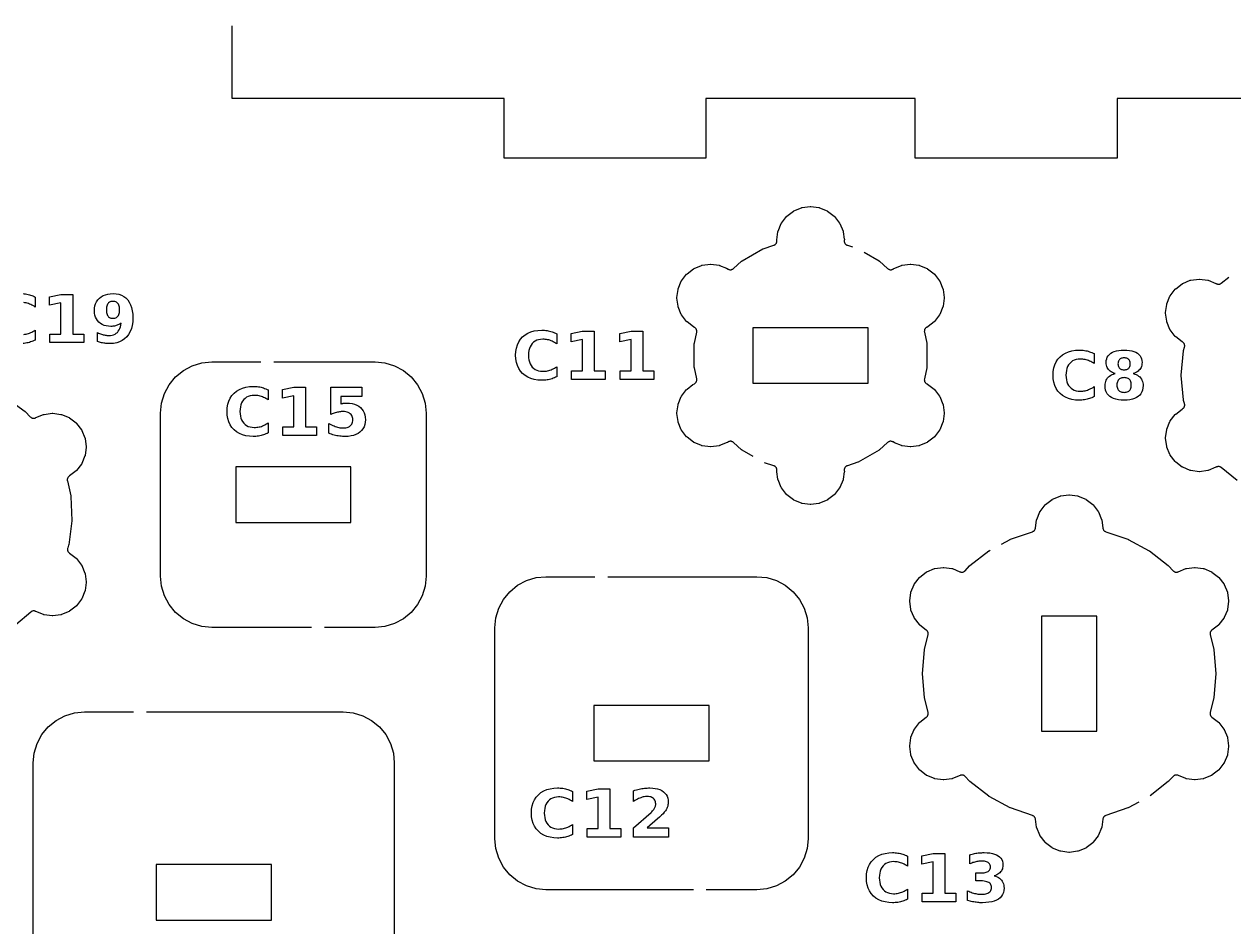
# Model space of a CAD drawing. Header units: millimetres. Extents: x 3 to 297, y 8 to 291.
# Drawn here: x 171.5 to 232.3, y 206.3 to 251.7 of the extents above; entities that cross this region are included whole.
import ezdxf

# ---------------------------------------------------------------- set-up
doc = ezdxf.new("R2010")
doc.units = ezdxf.units.MM
doc.layers.add('CUT', color=1, linetype='CONTINUOUS')
doc.layers.add('ENGRAVE', color=5, linetype='CONTINUOUS')

msp = doc.modelspace()

# ---------------------------------------------------------------- linework, layer by layer
at = {"layer": 'CUT', "color": 1}
for points in [[(240.075, 251.6667), (240.075, 247.925), (226.4083, 247.925), (226.4083, 244.925), (216.2583, 244.925), (216.2583, 247.925), (205.7417, 247.925), (205.7417, 244.925), (195.5917, 244.925), (195.5917, 247.925), (181.925, 247.925), (181.925, 251.5833)], [(208.1199, 229.9157), (207.5584, 230.2398), (207.5469, 230.2473), (207.5363, 230.2559), (207.1242, 230.627), (207.1055, 230.6422), (207.0869, 230.6545), (207.0672, 230.6649), (207.0465, 230.6733), (207.0252, 230.6796), (207.0033, 230.6838), (206.9811, 230.6857), (206.9588, 230.6855), (206.9366, 230.6831), (206.9148, 230.6785), (206.8936, 230.6717), (206.8731, 230.6629), (206.8537, 230.6521), (206.8401, 230.6427), (206.824, 230.6318), (206.8112, 230.6259), (206.4296, 230.4678), (206.4157, 230.4627), (206.4012, 230.4602), (205.9917, 230.4063), (205.977, 230.405), (205.9624, 230.4063), (205.5528, 230.4602), (205.5383, 230.4628), (205.5245, 230.4678), (205.1429, 230.6259), (205.1295, 230.6321), (205.1175, 230.6405), (204.7898, 230.892), (204.7785, 230.9015), (204.769, 230.9127), (204.5176, 231.2404), (204.5091, 231.2525), (204.5029, 231.2658), (204.3448, 231.6475), (204.3398, 231.6613), (204.3373, 231.6758), (204.2833, 232.0853), (204.2821, 232.1), (204.2833, 232.1147), (204.3373, 232.5242), (204.3398, 232.5387), (204.3448, 232.5525), (204.5029, 232.9342), (204.5092, 232.9475), (204.5176, 232.9596), (204.769, 233.2873), (204.7785, 233.2986), (204.7898, 233.308), (205.0843, 233.534), (205.0795, 233.5443), (205.1614, 233.5831), (205.1805, 233.5946), (205.1984, 233.6079), (205.2149, 233.6229), (205.2298, 233.6395), (205.2429, 233.6575), (205.2543, 233.6766), (205.2637, 233.6969), (205.271, 233.7179), (205.2762, 233.7395), (205.2793, 233.7616), (205.2801, 233.7839), (205.2788, 233.8061), (205.2749, 233.83), (205.1596, 234.3724), (205.1575, 234.3859), (205.1568, 234.3996), (205.1568, 235.6004), (205.1575, 235.6141), (205.1596, 235.6276), (205.2749, 236.17), (205.2788, 236.1939), (205.2801, 236.2161), (205.2793, 236.2384), (205.2762, 236.2605), (205.271, 236.2821), (205.2637, 236.3031), (205.2543, 236.3234), (205.2429, 236.3425), (205.2298, 236.3605), (205.2149, 236.3771), (205.1984, 236.3921), (205.1805, 236.4054), (205.1614, 236.4169), (205.1465, 236.424), (205.1291, 236.4324), (205.1175, 236.4405), (204.7898, 236.692), (204.7785, 236.7015), (204.769, 236.7127), (204.5176, 237.0404), (204.5091, 237.0525), (204.5029, 237.0658), (204.3448, 237.4475), (204.3398, 237.4613), (204.3373, 237.4758), (204.2833, 237.8853), (204.2821, 237.9), (204.2833, 237.9147), (204.3373, 238.3242), (204.3398, 238.3387), (204.3448, 238.3525), (204.5029, 238.7342), (204.5092, 238.7475), (204.5176, 238.7596), (204.769, 239.0873), (204.7785, 239.0986), (204.7898, 239.108), (205.1175, 239.3595), (205.1296, 239.3679), (205.1429, 239.3741), (205.5245, 239.5322), (205.5384, 239.5373), (205.5529, 239.5398), (205.9624, 239.5937), (205.9771, 239.595), (205.9917, 239.5937), (206.4013, 239.5398), (206.4158, 239.5372), (206.4296, 239.5322), (206.7725, 239.3902), (206.7791, 239.3995), (206.8537, 239.3479), (206.8731, 239.3371), (206.8936, 239.3283), (206.9148, 239.3215), (206.9366, 239.3169), (206.9588, 239.3145), (206.9811, 239.3143), (207.0033, 239.3162), (207.0252, 239.3204), (207.0465, 239.3267), (207.0672, 239.3351), (207.0869, 239.3455), (207.1055, 239.3578), (207.1242, 239.373), (207.5363, 239.7441), (207.5469, 239.7527), (207.5584, 239.7602), (208.5983, 240.3606), (208.6105, 240.3668), (208.6234, 240.3717), (209.1507, 240.5431), (209.1733, 240.5517), (209.1933, 240.5616), (209.2121, 240.5735), (209.2297, 240.5872), (209.2458, 240.6025), (209.2604, 240.6194), (209.2732, 240.6376), (209.2841, 240.657), (209.2931, 240.6774), (209.3, 240.6986), (209.3048, 240.7204), (209.3074, 240.7425), (209.3078, 240.7648), (209.3064, 240.7812), (209.305, 240.8006), (209.3063, 240.8147), (209.3602, 241.2242), (209.3628, 241.2387), (209.3678, 241.2525), (209.5259, 241.6342), (209.5321, 241.6475), (209.5405, 241.6596), (209.792, 241.9873), (209.8015, 241.9986), (209.8127, 242.008), (210.1404, 242.2595), (210.1525, 242.2679), (210.1658, 242.2741), (210.5475, 242.4322), (210.5613, 242.4373), (210.5758, 242.4398), (210.9853, 242.4937), (211, 242.495), (211.0147, 242.4937), (211.4242, 242.4398), (211.4387, 242.4372), (211.4525, 242.4322), (211.8342, 242.2741), (211.8475, 242.2679), (211.8596, 242.2595), (212.1873, 242.008), (212.1986, 241.9985), (212.208, 241.9873), (212.4595, 241.6596), (212.4679, 241.6475), (212.4741, 241.6342), (212.6322, 241.2525), (212.6373, 241.2387), (212.6398, 241.2242), (212.6883, 240.8562), (212.6996, 240.8552), (212.6922, 240.7648), (212.6926, 240.7425), (212.6952, 240.7204), (212.7, 240.6986), (212.7069, 240.6774), (212.7159, 240.657), (212.7268, 240.6376), (212.7396, 240.6194), (212.7542, 240.6025), (212.7703, 240.5872), (212.7879, 240.5735), (212.8067, 240.5616), (212.8267, 240.5517), (212.8493, 240.5431), (213.1045, 240.4601)], [(213.693, 240.1924), (214.4416, 239.7602), (214.4531, 239.7527), (214.4637, 239.7441), (214.8758, 239.373), (214.8945, 239.3578), (214.9131, 239.3455), (214.9328, 239.3351), (214.9535, 239.3267), (214.9748, 239.3204), (214.9967, 239.3162), (215.0189, 239.3143), (215.0412, 239.3145), (215.0634, 239.3169), (215.0852, 239.3215), (215.1064, 239.3283), (215.1269, 239.3371), (215.1463, 239.3479), (215.1599, 239.3573), (215.176, 239.3682), (215.1888, 239.3741), (215.5704, 239.5322), (215.5843, 239.5373), (215.5988, 239.5398), (216.0083, 239.5937), (216.023, 239.595), (216.0376, 239.5937), (216.4472, 239.5398), (216.4617, 239.5372), (216.4755, 239.5322), (216.8571, 239.3741), (216.8705, 239.3679), (216.8825, 239.3595), (217.2102, 239.108), (217.2215, 239.0985), (217.231, 239.0873), (217.4824, 238.7596), (217.4909, 238.7475), (217.4971, 238.7342), (217.6552, 238.3525), (217.6602, 238.3387), (217.6627, 238.3242), (217.7167, 237.9147), (217.7179, 237.9), (217.7167, 237.8853), (217.6627, 237.4758), (217.6602, 237.4613), (217.6552, 237.4475), (217.4971, 237.0658), (217.4908, 237.0525), (217.4824, 237.0404), (217.231, 236.7127), (217.2215, 236.7014), (217.2102, 236.692), (216.9157, 236.466), (216.9205, 236.4557), (216.8386, 236.4169), (216.8195, 236.4054), (216.8016, 236.3921), (216.7851, 236.3771), (216.7702, 236.3605), (216.7571, 236.3425), (216.7457, 236.3234), (216.7363, 236.3031), (216.729, 236.2821), (216.7238, 236.2605), (216.7207, 236.2384), (216.7199, 236.2161), (216.7212, 236.1939), (216.7251, 236.17), (216.8404, 235.6276), (216.8425, 235.6141), (216.8432, 235.6004), (216.8432, 234.3996), (216.8425, 234.3859), (216.8404, 234.3724), (216.7251, 233.83), (216.7212, 233.8061), (216.7199, 233.7839), (216.7207, 233.7616), (216.7238, 233.7395), (216.729, 233.7179), (216.7363, 233.6969), (216.7457, 233.6766), (216.7571, 233.6575), (216.7702, 233.6395), (216.7851, 233.6229), (216.8016, 233.6079), (216.8195, 233.5946), (216.8386, 233.5831), (216.8535, 233.576), (216.8709, 233.5676), (216.8825, 233.5595), (217.2102, 233.308), (217.2215, 233.2985), (217.231, 233.2873), (217.4824, 232.9596), (217.4909, 232.9475), (217.4971, 232.9342), (217.6552, 232.5525), (217.6602, 232.5387), (217.6627, 232.5242), (217.7167, 232.1147), (217.7179, 232.1), (217.7167, 232.0853), (217.6627, 231.6758), (217.6602, 231.6613), (217.6552, 231.6475), (217.4971, 231.2658), (217.4908, 231.2525), (217.4824, 231.2404), (217.231, 230.9127), (217.2215, 230.9014), (217.2102, 230.892), (216.8825, 230.6405), (216.8704, 230.6321), (216.8571, 230.6259), (216.4755, 230.4678), (216.4616, 230.4627), (216.4471, 230.4602), (216.0376, 230.4063), (216.0229, 230.405), (216.0083, 230.4063), (215.5987, 230.4602), (215.5842, 230.4628), (215.5704, 230.4678), (215.2275, 230.6098), (215.2209, 230.6005), (215.1463, 230.6521), (215.1269, 230.6629), (215.1064, 230.6717), (215.0852, 230.6785), (215.0634, 230.6831), (215.0412, 230.6855), (215.0189, 230.6857), (214.9967, 230.6838), (214.9748, 230.6796), (214.9535, 230.6733), (214.9328, 230.6649), (214.9131, 230.6545), (214.8945, 230.6422), (214.8758, 230.627), (214.4637, 230.2559), (214.4531, 230.2473), (214.4416, 230.2398), (213.4017, 229.6394), (213.3895, 229.6332), (213.3766, 229.6283), (212.8493, 229.4569), (212.8267, 229.4483), (212.8067, 229.4384), (212.7879, 229.4265), (212.7703, 229.4128), (212.7542, 229.3975), (212.7396, 229.3806), (212.7268, 229.3624), (212.7159, 229.343), (212.7069, 229.3226), (212.7, 229.3014), (212.6952, 229.2796), (212.6926, 229.2575), (212.6922, 229.2352), (212.6996, 229.1448), (212.6883, 229.1438), (212.6398, 228.7758), (212.6372, 228.7613), (212.6322, 228.7475), (212.4741, 228.3658), (212.4679, 228.3525), (212.4595, 228.3404), (212.208, 228.0127), (212.1985, 228.0014), (212.1873, 227.992), (211.8596, 227.7405), (211.8475, 227.7321), (211.8342, 227.7259), (211.4525, 227.5678), (211.4387, 227.5627), (211.4242, 227.5602), (211.0147, 227.5063), (211, 227.505), (210.9853, 227.5063), (210.5758, 227.5602), (210.5613, 227.5628), (210.5475, 227.5678), (210.1658, 227.7259), (210.1525, 227.7321), (210.1404, 227.7405), (209.8127, 227.992), (209.8014, 228.0015), (209.792, 228.0127), (209.5405, 228.3404), (209.5321, 228.3525), (209.5259, 228.3658), (209.3678, 228.7475), (209.3627, 228.7613), (209.3602, 228.7758), (209.3117, 229.1438), (209.3004, 229.1448), (209.3078, 229.2352), (209.3074, 229.2575), (209.3048, 229.2796), (209.3, 229.3014), (209.2931, 229.3226), (209.2841, 229.343), (209.2732, 229.3624), (209.2604, 229.3806), (209.2458, 229.3975), (209.2297, 229.4128), (209.2121, 229.4265), (209.1933, 229.4384), (209.1733, 229.4483), (209.1507, 229.4569), (208.69, 229.6066)], [(232.4481, 228.7073), (231.6507, 229.3617), (231.6309, 229.3763), (231.6114, 229.3879), (231.5908, 229.3974), (231.5694, 229.4049), (231.5473, 229.4101), (231.5248, 229.4131), (231.5022, 229.4138), (231.4795, 229.4122), (231.4572, 229.4084), (231.4353, 229.4023), (231.4142, 229.3941), (231.3923, 229.3829), (231.3886, 229.3807), (231.3782, 229.3759), (230.9966, 229.2178), (230.9827, 229.2127), (230.9682, 229.2102), (230.5587, 229.1563), (230.544, 229.155), (230.5294, 229.1563), (230.1198, 229.2102), (230.1053, 229.2128), (230.0915, 229.2178), (229.7099, 229.3759), (229.6965, 229.3821), (229.6845, 229.3905), (229.3568, 229.642), (229.3455, 229.6515), (229.336, 229.6627), (229.0846, 229.9904), (229.0761, 230.0025), (229.0699, 230.0158), (228.9118, 230.3975), (228.9068, 230.4113), (228.9042, 230.4258), (228.8503, 230.8353), (228.849, 230.85), (228.8503, 230.8647), (228.9042, 231.2742), (228.9068, 231.2887), (228.9118, 231.3025), (229.0699, 231.6842), (229.0761, 231.6975), (229.0846, 231.7096), (229.336, 232.0373), (229.3455, 232.0486), (229.3568, 232.058), (229.6845, 232.3095), (229.6939, 232.316), (229.6966, 232.3176), (229.7163, 232.3303), (229.7332, 232.3436), (229.7488, 232.3585), (229.7628, 232.3748), (229.7753, 232.3924), (229.786, 232.4111), (229.7949, 232.4307), (229.8018, 232.4511), (229.8068, 232.4721), (229.8097, 232.4934), (229.8106, 232.515), (229.8094, 232.5365), (229.8062, 232.5578), (229.8005, 232.5804), (229.7509, 232.7439), (229.7478, 232.7564), (229.7459, 232.7691), (229.6259, 233.9872), (229.6253, 234), (229.6259, 234.0128), (229.7459, 235.2309), (229.7478, 235.2436), (229.7509, 235.2561), (229.8005, 235.4196), (229.8062, 235.4422), (229.8094, 235.4635), (229.8106, 235.485), (229.8097, 235.5066), (229.8068, 235.5279), (229.8018, 235.5489), (229.7949, 235.5693), (229.786, 235.5889), (229.7753, 235.6076), (229.7628, 235.6252), (229.7488, 235.6415), (229.7332, 235.6564), (229.7163, 235.6697), (229.6966, 235.6824), (229.6939, 235.684), (229.6845, 235.6905), (229.3568, 235.942), (229.3455, 235.9515), (229.336, 235.9627), (229.0846, 236.2904), (229.0761, 236.3025), (229.0699, 236.3158), (228.9118, 236.6975), (228.9068, 236.7113), (228.9042, 236.7258), (228.8503, 237.1353), (228.849, 237.15), (228.8503, 237.1647), (228.9042, 237.5742), (228.9068, 237.5887), (228.9118, 237.6025), (229.0699, 237.9842), (229.0761, 237.9975), (229.0846, 238.0096), (229.336, 238.3373), (229.3455, 238.3486), (229.3568, 238.358), (229.6845, 238.6095), (229.6966, 238.6179), (229.7099, 238.6241), (230.0915, 238.7822), (230.1054, 238.7873), (230.1198, 238.7898), (230.5294, 238.8437), (230.5441, 238.845), (230.5587, 238.8437), (230.9682, 238.7898), (230.9828, 238.7872), (230.9966, 238.7822), (231.3782, 238.6241), (231.3886, 238.6193), (231.3923, 238.6171), (231.4142, 238.6059), (231.4353, 238.5977), (231.4572, 238.5916), (231.4795, 238.5878), (231.5022, 238.5862), (231.5248, 238.5869), (231.5473, 238.5899), (231.5694, 238.5951), (231.5908, 238.6026), (231.6114, 238.6121), (231.6309, 238.6237), (231.6507, 238.6383), (232.0278, 238.9478)], [(185.909, 221.325), (180.8963, 221.325), (180.3976, 221.3741), (179.9145, 221.5207), (179.4692, 221.7587), (179.0789, 222.0789), (178.7587, 222.4692), (178.5207, 222.9145), (178.3741, 223.3976), (178.325, 223.8963), (178.325, 232.1037), (178.3741, 232.6024), (178.5207, 233.0855), (178.7587, 233.5308), (179.0789, 233.9211), (179.4692, 234.2413), (179.9145, 234.4793), (180.3976, 234.6259), (180.8963, 234.675), (183.3633, 234.675)], [(184.0133, 234.675), (189.1037, 234.675), (189.6024, 234.6259), (190.0855, 234.4793), (190.5308, 234.2413), (190.9211, 233.9211), (191.2413, 233.5308), (191.4793, 233.0855), (191.6259, 232.6024), (191.675, 232.1037), (191.675, 223.8963), (191.6259, 223.3976), (191.4793, 222.9145), (191.2413, 222.4692), (190.9211, 222.0789), (190.5308, 221.7587), (190.0855, 221.5207), (189.6024, 221.3741), (189.1037, 221.325), (186.559, 221.325)], [(170.5359, 232.8952), (171.514, 232.1845), (171.5232, 232.1772), (171.5317, 232.1691), (171.7754, 231.9142), (171.7923, 231.8981), (171.8093, 231.8848), (171.8275, 231.8732), (171.8468, 231.8633), (171.8669, 231.8554), (171.8876, 231.8495), (171.9089, 231.8455), (171.9304, 231.8436), (171.952, 231.8438), (171.9734, 231.8461), (171.9946, 231.8504), (172.0152, 231.8567), (172.0369, 231.8656), (172.0553, 231.8743), (172.4364, 232.0322), (172.4503, 232.0373), (172.4648, 232.0398), (172.8743, 232.0937), (172.889, 232.095), (172.9036, 232.0937), (173.3132, 232.0398), (173.3277, 232.0372), (173.3415, 232.0322), (173.7231, 231.8741), (173.7365, 231.8679), (173.7485, 231.8595), (174.0762, 231.608), (174.0875, 231.5985), (174.097, 231.5873), (174.3484, 231.2596), (174.3569, 231.2475), (174.3631, 231.2342), (174.5212, 230.8525), (174.5262, 230.8387), (174.5288, 230.8242), (174.5827, 230.4147), (174.584, 230.4), (174.5827, 230.3853), (174.5288, 229.9758), (174.5262, 229.9613), (174.5212, 229.9475), (174.3631, 229.5658), (174.3569, 229.5525), (174.3484, 229.5404), (174.097, 229.2127), (174.0875, 229.2014), (174.0762, 229.192), (173.7485, 228.9405), (173.7309, 228.9282), (173.7259, 228.925), (173.7087, 228.9113), (173.6929, 228.8961), (173.6786, 228.8793), (173.6661, 228.8612), (173.6554, 228.842), (173.6466, 228.8219), (173.6398, 228.801), (173.6351, 228.7795), (173.6325, 228.7576), (173.6321, 228.7357), (173.6338, 228.7137), (173.6379, 228.6903), (173.8105, 227.9344), (173.8126, 227.9228), (173.8136, 227.9111), (173.8679, 226.7033), (173.8679, 226.6916), (173.8668, 226.6798), (173.7045, 225.4818), (173.7024, 225.4702), (173.6993, 225.4589), (173.6547, 225.3217), (173.6484, 225.2986), (173.6448, 225.2769), (173.6433, 225.2549), (173.6439, 225.2329), (173.6467, 225.2111), (173.6516, 225.1896), (173.6586, 225.1687), (173.6676, 225.1486), (173.6785, 225.1294), (173.6913, 225.1115), (173.7057, 225.0948), (173.7217, 225.0797), (173.7406, 225.065), (173.7485, 225.0595), (174.0762, 224.808), (174.0875, 224.7985), (174.097, 224.7873), (174.3484, 224.4596), (174.3569, 224.4475), (174.3631, 224.4342), (174.5212, 224.0525), (174.5262, 224.0387), (174.5288, 224.0242), (174.5827, 223.6147), (174.584, 223.6), (174.5827, 223.5853), (174.5288, 223.1758), (174.5262, 223.1613), (174.5212, 223.1475), (174.3631, 222.7658), (174.3569, 222.7525), (174.3484, 222.7404), (174.097, 222.4127), (174.0875, 222.4014), (174.0762, 222.392), (173.7485, 222.1405), (173.7365, 222.1321), (173.7231, 222.1259), (173.3415, 221.9678), (173.3276, 221.9627), (173.3132, 221.9602), (172.9036, 221.9063), (172.8889, 221.905), (172.8743, 221.9063), (172.4648, 221.9602), (172.4502, 221.9628), (172.4364, 221.9678), (172.0548, 222.1259), (172.0419, 222.1319), (172.0202, 222.1408), (171.9995, 222.147), (171.9783, 222.1512), (171.9567, 222.1534), (171.9351, 222.1534), (171.9136, 222.1514), (171.8923, 222.1474), (171.8716, 222.1413), (171.8515, 222.1332), (171.8323, 222.1233), (171.8141, 222.1115), (171.7958, 222.097), (171.0501, 221.4455)], [(220.6027, 225.5188), (221.0278, 225.7489), (221.0376, 225.7537), (221.0477, 225.7576), (222.1554, 226.1379), (222.1782, 226.147), (222.1983, 226.1575), (222.2172, 226.17), (222.2348, 226.1843), (222.2509, 226.2003), (222.2652, 226.2179), (222.2777, 226.2368), (222.2883, 226.2569), (222.2967, 226.2779), (222.3031, 226.2997), (222.3075, 226.3238), (222.3602, 226.7242), (222.3628, 226.7387), (222.3678, 226.7525), (222.5259, 227.1342), (222.5321, 227.1475), (222.5405, 227.1596), (222.792, 227.4873), (222.8015, 227.4986), (222.8127, 227.508), (223.1404, 227.7595), (223.1525, 227.7679), (223.1658, 227.7741), (223.5475, 227.9322), (223.5613, 227.9373), (223.5758, 227.9398), (223.9853, 227.9937), (224, 227.995), (224.0147, 227.9937), (224.4242, 227.9398), (224.4387, 227.9372), (224.4525, 227.9322), (224.8342, 227.7741), (224.8475, 227.7679), (224.8596, 227.7595), (225.1873, 227.508), (225.1986, 227.4985), (225.208, 227.4873), (225.4595, 227.1596), (225.4679, 227.1475), (225.4741, 227.1342), (225.6322, 226.7525), (225.6373, 226.7387), (225.6398, 226.7242), (225.6925, 226.3238), (225.6969, 226.2997), (225.7033, 226.2779), (225.7117, 226.2569), (225.7223, 226.2368), (225.7348, 226.2179), (225.7491, 226.2003), (225.7652, 226.1843), (225.7828, 226.17), (225.8017, 226.1575), (225.8218, 226.147), (225.8446, 226.1379), (226.9523, 225.7576), (226.9624, 225.7537), (226.9722, 225.7489), (228.0243, 225.1795), (228.0336, 225.1739), (228.0425, 225.1676), (228.9866, 224.4328), (228.9948, 224.4258), (229.0025, 224.4182), (229.2249, 224.1765), (229.2418, 224.1599), (229.2588, 224.1462), (229.277, 224.1341), (229.2963, 224.1239), (229.3165, 224.1156), (229.3374, 224.1093), (229.3588, 224.1051), (229.3806, 224.1029), (229.4024, 224.1029), (229.4242, 224.105), (229.4456, 224.1092), (229.4665, 224.1155), (229.4834, 224.1224), (229.8695, 224.2822), (229.8833, 224.2873), (229.8978, 224.2898), (230.3073, 224.3437), (230.322, 224.345), (230.3367, 224.3437), (230.7462, 224.2898), (230.7607, 224.2872), (230.7745, 224.2822), (231.1562, 224.1241), (231.1695, 224.1179), (231.1815, 224.1095), (231.5093, 223.858), (231.5206, 223.8485), (231.53, 223.8373), (231.7815, 223.5096), (231.7899, 223.4975), (231.7961, 223.4842), (231.9542, 223.1025), (231.9592, 223.0887), (231.9618, 223.0742), (232.0157, 222.6647), (232.017, 222.65), (232.0157, 222.6353), (231.9618, 222.2258), (231.9592, 222.2113), (231.9542, 222.1975), (231.7961, 221.8158), (231.7899, 221.8025), (231.7815, 221.7904), (231.53, 221.4627), (231.5205, 221.4514), (231.5093, 221.442), (231.1815, 221.1905), (231.1793, 221.189), (231.1599, 221.1739), (231.1436, 221.1583), (231.1289, 221.1411), (231.1159, 221.1225), (231.1049, 221.1027), (231.096, 221.0819), (231.0892, 221.0604), (231.0846, 221.0382), (231.0822, 221.0157), (231.0821, 220.9931), (231.0843, 220.9705), (231.0892, 220.9465), (231.272, 220.2245), (231.2742, 220.2139), (231.2756, 220.2031), (231.3744, 219.0108), (231.3748, 219), (231.3744, 218.9892), (231.2756, 217.7969), (231.2742, 217.7861), (231.272, 217.7755), (231.0892, 217.0535), (231.0843, 217.0295), (231.0821, 217.0069), (231.0822, 216.9843), (231.0846, 216.9618), (231.0892, 216.9396), (231.096, 216.9181), (231.1049, 216.8973), (231.1159, 216.8775), (231.1289, 216.8589), (231.1436, 216.8417), (231.1599, 216.8261), (231.1793, 216.811), (231.1815, 216.8095), (231.5093, 216.558), (231.5206, 216.5485), (231.53, 216.5373), (231.7815, 216.2096), (231.7899, 216.1975), (231.7961, 216.1842), (231.9542, 215.8025), (231.9592, 215.7887), (231.9618, 215.7742), (232.0157, 215.3647), (232.017, 215.35), (232.0157, 215.3353), (231.9618, 214.9258), (231.9592, 214.9113), (231.9542, 214.8975), (231.7961, 214.5158), (231.7899, 214.5025), (231.7815, 214.4904), (231.53, 214.1627), (231.5205, 214.1514), (231.5093, 214.142), (231.1815, 213.8905), (231.1695, 213.8821), (231.1561, 213.8759), (230.7745, 213.7178), (230.7607, 213.7127), (230.7462, 213.7102), (230.3366, 213.6563), (230.322, 213.655), (230.3073, 213.6563), (229.8978, 213.7102), (229.8833, 213.7128), (229.8694, 213.7178), (229.494, 213.8733), (229.4665, 213.8845), (229.4456, 213.8908), (229.4242, 213.895), (229.4024, 213.8971), (229.3806, 213.8971), (229.3588, 213.8949), (229.3374, 213.8907), (229.3165, 213.8844), (229.2963, 213.8761), (229.277, 213.8659), (229.2588, 213.8538), (229.2418, 213.8401), (229.2249, 213.8235), (229.0025, 213.5818), (228.9948, 213.5742), (228.9866, 213.5672), (228.0721, 212.8555)], [(227.5048, 212.5394), (226.9722, 212.2511), (226.9624, 212.2463), (226.9523, 212.2424), (225.8446, 211.8621), (225.8218, 211.853), (225.8017, 211.8425), (225.7828, 211.83), (225.7652, 211.8157), (225.7491, 211.7997), (225.7348, 211.7821), (225.7223, 211.7632), (225.7117, 211.7431), (225.7033, 211.7221), (225.6969, 211.7003), (225.6925, 211.6762), (225.6398, 211.2758), (225.6372, 211.2613), (225.6322, 211.2475), (225.4741, 210.8658), (225.4679, 210.8525), (225.4595, 210.8404), (225.208, 210.5127), (225.1985, 210.5014), (225.1873, 210.492), (224.8596, 210.2405), (224.8475, 210.2321), (224.8342, 210.2259), (224.4525, 210.0678), (224.4387, 210.0627), (224.4242, 210.0602), (224.0147, 210.0063), (224, 210.005), (223.9853, 210.0063), (223.5758, 210.0602), (223.5613, 210.0628), (223.5475, 210.0678), (223.1658, 210.2259), (223.1525, 210.2321), (223.1404, 210.2405), (222.8127, 210.492), (222.8014, 210.5015), (222.792, 210.5127), (222.5405, 210.8404), (222.5321, 210.8525), (222.5259, 210.8658), (222.3678, 211.2475), (222.3627, 211.2613), (222.3602, 211.2758), (222.3075, 211.6762), (222.3031, 211.7003), (222.2967, 211.7221), (222.2883, 211.7431), (222.2777, 211.7632), (222.2652, 211.7821), (222.2509, 211.7997), (222.2348, 211.8157), (222.2172, 211.83), (222.1983, 211.8425), (222.1782, 211.853), (222.1554, 211.8621), (221.0477, 212.2424), (221.0376, 212.2463), (221.0278, 212.2511), (219.9757, 212.8205), (219.9664, 212.8261), (219.9575, 212.8324), (219.0134, 213.5672), (219.0052, 213.5742), (218.9975, 213.5818), (218.7751, 213.8235), (218.7582, 213.8401), (218.7412, 213.8538), (218.723, 213.8659), (218.7037, 213.8761), (218.6835, 213.8844), (218.6626, 213.8907), (218.6412, 213.8949), (218.6194, 213.8971), (218.5976, 213.8971), (218.5758, 213.895), (218.5544, 213.8908), (218.5335, 213.8845), (218.5166, 213.8776), (218.1305, 213.7178), (218.1167, 213.7127), (218.1022, 213.7102), (217.6927, 213.6563), (217.678, 213.655), (217.6633, 213.6563), (217.2538, 213.7102), (217.2393, 213.7128), (217.2255, 213.7178), (216.8438, 213.8759), (216.8305, 213.8821), (216.8185, 213.8905), (216.4907, 214.142), (216.4794, 214.1515), (216.47, 214.1627), (216.2185, 214.4904), (216.2101, 214.5025), (216.2039, 214.5158), (216.0458, 214.8975), (216.0408, 214.9113), (216.0382, 214.9258), (215.9843, 215.3353), (215.983, 215.35), (215.9843, 215.3647), (216.0382, 215.7742), (216.0408, 215.7887), (216.0458, 215.8025), (216.2039, 216.1842), (216.2101, 216.1975), (216.2185, 216.2096), (216.47, 216.5373), (216.4795, 216.5486), (216.4907, 216.558), (216.8185, 216.8095), (216.8207, 216.811), (216.8401, 216.8261), (216.8564, 216.8417), (216.8711, 216.8589), (216.8841, 216.8775), (216.8951, 216.8973), (216.904, 216.9181), (216.9108, 216.9396), (216.9154, 216.9618), (216.9178, 216.9843), (216.9179, 217.0069), (216.9157, 217.0295), (216.9108, 217.0535), (216.728, 217.7755), (216.7258, 217.7861), (216.7244, 217.7969), (216.6256, 218.9892), (216.6252, 219), (216.6256, 219.0108), (216.7244, 220.2031), (216.7258, 220.2139), (216.728, 220.2245), (216.9108, 220.9465), (216.9157, 220.9705), (216.9179, 220.9931), (216.9178, 221.0157), (216.9154, 221.0382), (216.9108, 221.0604), (216.904, 221.0819), (216.8951, 221.1027), (216.8841, 221.1225), (216.8711, 221.1411), (216.8564, 221.1583), (216.8401, 221.1739), (216.8207, 221.189), (216.8185, 221.1905), (216.4907, 221.442), (216.4794, 221.4515), (216.47, 221.4627), (216.2185, 221.7904), (216.2101, 221.8025), (216.2039, 221.8158), (216.0458, 222.1975), (216.0408, 222.2113), (216.0382, 222.2258), (215.9843, 222.6353), (215.983, 222.65), (215.9843, 222.6647), (216.0382, 223.0742), (216.0408, 223.0887), (216.0458, 223.1025), (216.2039, 223.4842), (216.2101, 223.4975), (216.2185, 223.5096), (216.47, 223.8373), (216.4795, 223.8486), (216.4907, 223.858), (216.8185, 224.1095), (216.8305, 224.1179), (216.8439, 224.1241), (217.2255, 224.2822), (217.2393, 224.2873), (217.2538, 224.2898), (217.6634, 224.3437), (217.678, 224.345), (217.6927, 224.3437), (218.1022, 224.2898), (218.1167, 224.2872), (218.1306, 224.2822), (218.506, 224.1267), (218.5335, 224.1155), (218.5544, 224.1092), (218.5758, 224.105), (218.5976, 224.1029), (218.6194, 224.1029), (218.6412, 224.1051), (218.6626, 224.1093), (218.6835, 224.1156), (218.7037, 224.1239), (218.723, 224.1341), (218.7412, 224.1462), (218.7582, 224.1599), (218.7751, 224.1765), (218.9975, 224.4182), (219.0052, 224.4258), (219.0134, 224.4328), (219.9575, 225.1676), (219.9664, 225.1739), (219.9757, 225.1795), (220.031, 225.2094)], [(205.109, 208.125), (197.6963, 208.125), (197.1976, 208.1741), (196.7145, 208.3207), (196.2692, 208.5587), (195.8789, 208.8789), (195.5587, 209.2692), (195.3207, 209.7145), (195.1741, 210.1976), (195.125, 210.6963), (195.125, 221.3037), (195.1741, 221.8024), (195.3207, 222.2855), (195.5587, 222.7308), (195.8789, 223.1211), (196.2692, 223.4413), (196.7145, 223.6793), (197.1976, 223.8259), (197.6963, 223.875), (200.1633, 223.875)], [(200.8133, 223.875), (208.3037, 223.875), (208.8024, 223.8259), (209.2855, 223.6793), (209.7308, 223.4413), (210.1211, 223.1211), (210.4413, 222.7308), (210.6793, 222.2855), (210.8259, 221.8024), (210.875, 221.3037), (210.875, 210.6963), (210.8259, 210.1976), (210.6793, 209.7145), (210.4413, 209.2692), (210.1211, 208.8789), (209.7308, 208.5587), (209.2855, 208.3207), (208.8024, 208.1741), (208.3037, 208.125), (205.759, 208.125)], [(184.309, 198.925), (174.4963, 198.925), (173.9976, 198.9741), (173.5145, 199.1207), (173.0692, 199.3587), (172.6789, 199.6789), (172.3587, 200.0692), (172.1207, 200.5145), (171.9741, 200.9976), (171.925, 201.4963), (171.925, 214.5037), (171.9741, 215.0024), (172.1207, 215.4855), (172.3587, 215.9308), (172.6789, 216.3211), (173.0692, 216.6413), (173.5145, 216.8793), (173.9976, 217.0259), (174.4963, 217.075), (176.9633, 217.075)], [(177.6133, 217.075), (187.5037, 217.075), (188.0024, 217.0259), (188.4855, 216.8793), (188.9308, 216.6413), (189.3211, 216.3211), (189.6413, 215.9308), (189.8793, 215.4855), (190.0259, 215.0024), (190.075, 214.5037), (190.075, 201.4963), (190.0259, 200.9976), (189.8793, 200.5145), (189.6413, 200.0692), (189.3211, 199.6789), (188.9308, 199.3587), (188.4855, 199.1207), (188.0024, 198.9741), (187.5037, 198.925), (184.959, 198.925)]]:
    msp.add_lwpolyline(points, dxfattribs=at)
for points in [[(213.895, 236.395), (208.105, 236.395), (208.105, 233.605), (213.895, 233.605), (213.895, 236.395)], [(187.895, 226.605), (187.895, 229.395), (182.105, 229.395), (182.105, 226.605), (187.895, 226.605)], [(225.395, 216.105), (225.395, 221.895), (222.605, 221.895), (222.605, 216.105), (225.395, 216.105)], [(205.895, 214.605), (205.895, 217.395), (200.105, 217.395), (200.105, 214.605), (205.895, 214.605)], [(183.895, 206.605), (183.895, 209.395), (178.105, 209.395), (178.105, 206.605), (183.895, 206.605)]]:
    msp.add_lwpolyline(points, close=True, dxfattribs=at)
at = {"layer": 'ENGRAVE', "color": 5}
for points in [[(171.408, 238.1154), (171.4736, 238.109), (171.5382, 238.1002), (171.602, 238.0888), (171.6648, 238.0748), (171.7268, 238.0584), (171.788, 238.0396), (171.8483, 238.0183), (171.9079, 237.9946), (171.9666, 237.9684), (172.0245, 237.9398), (172.0245, 237.4368), (171.9666, 237.4747), (171.9089, 237.509), (171.8516, 237.5398), (171.7945, 237.567), (171.7376, 237.5908), (171.6811, 237.611), (171.6242, 237.6279), (171.5662, 237.6417), (171.5073, 237.6525), (171.4474, 237.6602)], [(171.4474, 236.0595), (171.5073, 236.0672), (171.5662, 236.078), (171.6242, 236.0918), (171.6811, 236.1087), (171.7376, 236.1289), (171.7945, 236.1526), (171.8516, 236.1799), (171.9089, 236.2107), (171.9666, 236.245), (172.0245, 236.2829), (172.0245, 235.7799), (171.9666, 235.7513), (171.9079, 235.7251), (171.9079, 235.7251), (171.8483, 235.7014), (171.788, 235.6801), (171.7268, 235.6612), (171.6648, 235.6448), (171.602, 235.6309), (171.5382, 235.6195), (171.4736, 235.6107), (171.408, 235.6043)]]:
    msp.add_lwpolyline(points, dxfattribs=at)
for points in [[(173.3151, 237.65), (172.747, 237.5329), (172.747, 237.9593), (173.3118, 238.0765), (173.9075, 238.0765), (173.9075, 236.0794), (174.4609, 236.0794), (174.4609, 235.6465), (172.7617, 235.6465), (172.7617, 236.0794), (173.3151, 236.0794), (173.3151, 237.65)], [(175.2069, 236.127), (175.2558, 236.1066), (175.3039, 236.0882), (175.3513, 236.0716), (175.3979, 236.057), (175.4438, 236.0444), (175.4893, 236.0337), (175.5346, 236.025), (175.5798, 236.0182), (175.6247, 236.0133), (175.6694, 236.0104), (175.714, 236.0094), (175.8039, 236.0137), (175.8869, 236.0267), (175.9631, 236.0483), (176.0323, 236.0785), (176.0947, 236.1174), (176.1502, 236.1649), (176.1987, 236.2208), (176.2401, 236.2852), (176.2743, 236.3579), (176.3014, 236.439), (176.3214, 236.5285), (176.3341, 236.6263), (176.2968, 236.6003), (176.2587, 236.5765), (176.2198, 236.5551), (176.1801, 236.5359), (176.1395, 236.5189), (176.0981, 236.5042), (176.0558, 236.4918), (176.0122, 236.4816), (175.9675, 236.4737), (175.9216, 236.468), (175.8746, 236.4646), (175.8263, 236.4635), (175.7061, 236.4696), (175.5939, 236.4877), (175.4896, 236.5178), (175.3934, 236.5601), (175.3052, 236.6144), (175.2249, 236.6808), (175.1551, 236.7571), (175.0979, 236.8409), (175.0534, 236.9325), (175.0217, 237.0316), (175.0026, 237.1385), (174.9963, 237.2529), (175.0033, 237.3793), (175.0246, 237.497), (175.0599, 237.6061), (175.1095, 237.7065), (175.1731, 237.7982), (175.251, 237.8812), (175.3407, 237.9533), (175.44, 238.0123), (175.549, 238.0582), (175.6676, 238.0909), (175.7959, 238.1106), (175.9338, 238.1172), (176.0862, 238.1083), (176.2267, 238.0815), (176.3553, 238.037), (176.4719, 237.9747), (176.5767, 237.8945), (176.6694, 237.7965), (176.749, 237.6823), (176.8141, 237.5533), (176.8647, 237.4096), (176.9009, 237.2511), (176.9226, 237.0779), (176.9298, 236.89), (176.9214, 236.6964), (176.896, 236.5171), (176.8538, 236.3522), (176.7946, 236.2017), (176.7185, 236.0654), (176.6255, 235.9435), (176.5177, 235.8383), (176.3974, 235.7523), (176.2646, 235.6853), (176.1191, 235.6375), (175.9611, 235.6088), (175.7905, 235.5993), (175.734, 235.6), (175.6782, 235.6021), (175.6233, 235.6056), (175.5692, 235.6105), (175.5159, 235.6168), (175.4634, 235.6245), (175.4115, 235.6336), (175.3599, 235.6441), (175.3088, 235.656), (175.2579, 235.6693), (175.2075, 235.6841), (175.1574, 235.7002), (175.1574, 236.1494), (175.2069, 236.127)], [(176.031, 236.8823), (176.0745, 236.8971), (176.1135, 236.9178), (176.148, 236.9445), (176.1779, 236.977), (176.2033, 237.0155), (176.224, 237.0599), (176.2402, 237.1103), (176.2517, 237.1666), (176.2586, 237.2287), (176.2609, 237.2969), (176.2586, 237.3645), (176.2517, 237.4263), (176.2402, 237.4824), (176.224, 237.5327), (176.2033, 237.5772), (176.1779, 237.6159), (176.148, 237.6487), (176.1135, 237.6755), (176.0745, 237.6964), (176.031, 237.7113), (175.983, 237.7203), (175.9305, 237.7233), (175.878, 237.7203), (175.8299, 237.7113), (175.7865, 237.6964), (175.7475, 237.6755), (175.713, 237.6487), (175.6831, 237.6159), (175.6577, 237.5772), (175.637, 237.5327), (175.6208, 237.4824), (175.6093, 237.4263), (175.6024, 237.3645), (175.6001, 237.2969), (175.6024, 237.2287), (175.6093, 237.1666), (175.6208, 237.1103), (175.637, 237.0599), (175.6577, 237.0155), (175.6831, 236.977), (175.713, 236.9445), (175.7475, 236.9178), (175.7865, 236.8971), (175.8299, 236.8823), (175.878, 236.8734), (175.9305, 236.8704), (175.983, 236.8734), (176.031, 236.8823)], [(198.1809, 233.9048), (198.1221, 233.8787), (198.0626, 233.8549), (198.0022, 233.8336), (197.9411, 233.8148), (197.8791, 233.7984), (197.8162, 233.7844), (197.7525, 233.7731), (197.6878, 233.7642), (197.6223, 233.7579), (197.5558, 233.7541), (197.4885, 233.7528), (197.2931, 233.7622), (197.1118, 233.7905), (196.9444, 233.8376), (196.7911, 233.9036), (196.6518, 233.9885), (196.5265, 234.0922), (196.4181, 234.212), (196.3294, 234.3452), (196.2604, 234.4919), (196.2112, 234.6521), (196.1816, 234.8256), (196.1717, 235.0126), (196.1816, 235.2), (196.2112, 235.374), (196.2604, 235.5344), (196.3294, 235.6813), (196.4181, 235.8147), (196.5265, 235.9346), (196.6518, 236.0383), (196.7911, 236.1231), (196.9444, 236.1891), (197.1118, 236.2363), (197.2931, 236.2645), (197.4885, 236.274), (197.5558, 236.2727), (197.6223, 236.2689), (197.6878, 236.2626), (197.7525, 236.2537), (197.8162, 236.2423), (197.8791, 236.2284), (197.9411, 236.212), (198.0022, 236.1931), (198.0626, 236.1718), (198.1221, 236.1481), (198.1809, 236.1219), (198.2388, 236.0933), (198.2388, 235.5904), (198.1809, 235.6282), (198.1232, 235.6625), (198.0659, 235.6933), (198.0087, 235.7206), (197.9519, 235.7443), (197.8954, 235.7645), (197.8384, 235.7814), (197.7805, 235.7953), (197.7216, 235.806), (197.6617, 235.8137), (197.6008, 235.8183), (197.5389, 235.8199), (197.4311, 235.8139), (197.3313, 235.796), (197.2394, 235.7661), (197.1555, 235.7244), (197.0796, 235.6707), (197.0116, 235.605), (196.9529, 235.5289), (196.9049, 235.4437), (196.8675, 235.3495), (196.8409, 235.2462), (196.8248, 235.1339), (196.8195, 235.0126), (196.8248, 234.8917), (196.8409, 234.7798), (196.8675, 234.6769), (196.9049, 234.5829), (196.9529, 234.4978), (197.0116, 234.4217), (197.0796, 234.3561), (197.1555, 234.3024), (197.2394, 234.2606), (197.3313, 234.2308), (197.4311, 234.2129), (197.5389, 234.2069), (197.6008, 234.2084), (197.6617, 234.213), (197.7216, 234.2207), (197.7805, 234.2315), (197.8384, 234.2453), (197.8954, 234.2622), (197.9519, 234.2824), (198.0087, 234.3062), (198.0659, 234.3334), (198.1232, 234.3642), (198.1809, 234.3986), (198.2388, 234.4364), (198.2388, 233.9335), (198.1809, 233.9048)], [(199.5293, 235.8036), (198.9613, 235.6864), (198.9613, 236.1128), (199.5261, 236.23), (200.1218, 236.23), (200.1218, 234.2329), (200.6752, 234.2329), (200.6752, 233.8), (198.976, 233.8), (198.976, 234.2329), (199.5293, 234.2329), (199.5293, 235.8036)], [(201.982, 235.8036), (201.414, 235.6864), (201.414, 236.1128), (201.9788, 236.23), (202.5745, 236.23), (202.5745, 234.2329), (203.1278, 234.2329), (203.1278, 233.8), (201.4286, 233.8), (201.4286, 234.2329), (201.982, 234.2329), (201.982, 235.8036)], [(225.2005, 232.9048), (225.1418, 232.8787), (225.0823, 232.8549), (225.0219, 232.8336), (224.9607, 232.8148), (224.8987, 232.7984), (224.8359, 232.7844), (224.7721, 232.7731), (224.7075, 232.7642), (224.6419, 232.7579), (224.5755, 232.7541), (224.5081, 232.7528), (224.3128, 232.7622), (224.1314, 232.7905), (223.9641, 232.8376), (223.8108, 232.9036), (223.6715, 232.9885), (223.5462, 233.0922), (223.4378, 233.212), (223.3491, 233.3452), (223.2801, 233.4919), (223.2308, 233.6521), (223.2012, 233.8256), (223.1914, 234.0126), (223.2012, 234.2), (223.2308, 234.374), (223.2801, 234.5344), (223.3491, 234.6813), (223.4378, 234.8147), (223.5462, 234.9346), (223.6715, 235.0383), (223.8108, 235.1231), (223.9641, 235.1891), (224.1314, 235.2363), (224.3128, 235.2645), (224.5081, 235.274), (224.5755, 235.2727), (224.6419, 235.2689), (224.7075, 235.2626), (224.7721, 235.2537), (224.8359, 235.2423), (224.8987, 235.2284), (224.9607, 235.212), (225.0219, 235.1931), (225.0823, 235.1718), (225.1418, 235.1481), (225.2005, 235.1219), (225.2584, 235.0933), (225.2584, 234.5904), (225.2005, 234.6282), (225.1429, 234.6625), (225.0855, 234.6933), (225.0284, 234.7206), (224.9716, 234.7443), (224.915, 234.7645), (224.8581, 234.7814), (224.8002, 234.7953), (224.7413, 234.806), (224.6814, 234.8137), (224.6205, 234.8183), (224.5586, 234.8199), (224.4508, 234.8139), (224.351, 234.796), (224.2591, 234.7661), (224.1752, 234.7244), (224.0992, 234.6707), (224.0312, 234.605), (223.9725, 234.5289), (223.9245, 234.4437), (223.8872, 234.3495), (223.8605, 234.2462), (223.8445, 234.1339), (223.8392, 234.0126), (223.8445, 233.8917), (223.8605, 233.7798), (223.8872, 233.6769), (223.9245, 233.5829), (223.9725, 233.4978), (224.0312, 233.4217), (224.0992, 233.3561), (224.1752, 233.3024), (224.2591, 233.2606), (224.351, 233.2308), (224.4508, 233.2129), (224.5586, 233.2069), (224.6205, 233.2084), (224.6814, 233.213), (224.7413, 233.2207), (224.8002, 233.2315), (224.8581, 233.2453), (224.915, 233.2622), (224.9716, 233.2824), (225.0284, 233.3062), (225.0855, 233.3334), (225.1429, 233.3642), (225.2005, 233.3986), (225.2584, 233.4364), (225.2584, 232.9335), (225.2005, 232.9048)], [(226.114, 234.1786), (226.0614, 234.2147), (226.0149, 234.2549), (225.9745, 234.299), (225.9401, 234.347), (225.9121, 234.3988), (225.8902, 234.4545), (225.8746, 234.5139), (225.8653, 234.5771), (225.8622, 234.6441), (225.8685, 234.7425), (225.8877, 234.8329), (225.9195, 234.9151), (225.9641, 234.9891), (226.0215, 235.055), (226.0916, 235.1128), (226.1741, 235.1621), (226.2685, 235.2023), (226.3748, 235.2337), (226.4931, 235.2561), (226.6233, 235.2695), (226.7655, 235.274), (226.9066, 235.2695), (227.036, 235.2561), (227.1537, 235.2339), (227.2595, 235.2027), (227.3537, 235.1626), (227.436, 235.1136), (227.5062, 235.0561), (227.5635, 234.9902), (227.6082, 234.9161), (227.64, 234.8337), (227.6592, 234.743), (227.6655, 234.6441), (227.6624, 234.5771), (227.653, 234.5139), (227.6373, 234.4545), (227.6153, 234.3988), (227.587, 234.347), (227.5524, 234.299), (227.5117, 234.2549), (227.465, 234.2147), (227.4122, 234.1786), (227.3535, 234.1464), (227.2887, 234.1182), (227.2179, 234.0939), (227.297, 234.0688), (227.3694, 234.0389), (227.435, 234.0042), (227.4939, 233.9648), (227.5461, 233.9207), (227.5915, 233.8718), (227.63, 233.8183), (227.6616, 233.7603), (227.6861, 233.6978), (227.7036, 233.6309), (227.7141, 233.5595), (227.7176, 233.4836), (227.711, 233.3681), (227.6909, 233.2623), (227.6576, 233.1664), (227.6109, 233.0803), (227.5509, 233.004), (227.4775, 232.9375), (227.3911, 232.8811), (227.2917, 232.8349), (227.1795, 232.799), (227.0544, 232.7733), (226.9164, 232.7579), (226.7655, 232.7528), (226.614, 232.7579), (226.4755, 232.7733), (226.3498, 232.799), (226.237, 232.8349), (226.1371, 232.8811), (226.0501, 232.9375), (225.9763, 233.004), (225.9159, 233.0803), (225.8689, 233.1664), (225.8353, 233.2623), (225.8152, 233.3681), (225.8084, 233.4836), (225.8119, 233.5595), (225.8225, 233.6309), (225.84, 233.6978), (225.8645, 233.7603), (225.896, 233.8183), (225.9346, 233.8718), (225.98, 233.9207), (226.0321, 233.9648), (226.091, 234.0042), (226.1567, 234.0389), (226.229, 234.0688), (226.3081, 234.0939), (226.2374, 234.1182), (226.1727, 234.1464), (226.114, 234.1786)], [(226.4636, 234.4914), (226.4747, 234.4524), (226.4904, 234.4171), (226.5105, 234.3855), (226.5352, 234.3576), (226.5639, 234.3337), (226.5966, 234.3142), (226.633, 234.299), (226.6733, 234.2882), (226.7175, 234.2817), (226.7655, 234.2795), (226.8124, 234.2817), (226.8557, 234.2882), (226.8953, 234.299), (226.9311, 234.3142), (226.9633, 234.3337), (226.9917, 234.3576), (227.0161, 234.3855), (227.036, 234.4171), (227.0515, 234.4524), (227.0626, 234.4914), (227.0692, 234.5342), (227.0715, 234.5806), (227.0692, 234.627), (227.0626, 234.6697), (227.0515, 234.7086), (227.036, 234.7437), (227.0161, 234.7751), (226.9917, 234.8028), (226.9633, 234.8264), (226.9311, 234.8457), (226.8953, 234.8608), (226.8557, 234.8715), (226.8124, 234.8779), (226.7655, 234.8801), (226.7175, 234.8779), (226.6733, 234.8714), (226.633, 234.8605), (226.5966, 234.8454), (226.5639, 234.8258), (226.5352, 234.802), (226.5105, 234.7741), (226.4904, 234.7426), (226.4747, 234.7076), (226.4636, 234.6689), (226.4568, 234.6265), (226.4546, 234.5806), (226.4568, 234.5342), (226.4636, 234.4914)], [(226.61, 233.8632), (226.5673, 233.8446), (226.529, 233.8206), (226.4953, 233.7912), (226.4664, 233.7569), (226.4428, 233.718), (226.4245, 233.6744), (226.4114, 233.6263), (226.4035, 233.5735), (226.4009, 233.5161), (226.4035, 233.4588), (226.4114, 233.4061), (226.4245, 233.3581), (226.4428, 233.3147), (226.4664, 233.276), (226.4953, 233.2419), (226.529, 233.2128), (226.5673, 233.189), (226.61, 233.1705), (226.6573, 233.1573), (226.7091, 233.1493), (226.7655, 233.1467), (226.8213, 233.1493), (226.8725, 233.1573), (226.9193, 233.1705), (226.9615, 233.189), (226.9992, 233.2128), (227.0324, 233.2419), (227.0607, 233.276), (227.0839, 233.3147), (227.102, 233.3581), (227.1149, 233.4061), (227.1226, 233.4588), (227.1252, 233.5161), (227.1226, 233.574), (227.1149, 233.6271), (227.102, 233.6754), (227.0839, 233.7191), (227.0607, 233.7579), (227.0324, 233.792), (226.9992, 233.8211), (226.9615, 233.8449), (226.9193, 233.8634), (226.8725, 233.8767), (226.8213, 233.8846), (226.7655, 233.8872), (226.7091, 233.8846), (226.6573, 233.8766), (226.61, 233.8632)], [(183.6156, 231.0537), (183.5561, 231.0299), (183.4957, 231.0086), (183.4345, 230.9898), (183.3726, 230.9734), (183.3097, 230.9594), (183.246, 230.9481), (183.1813, 230.9392), (183.1158, 230.9329), (183.0493, 230.9291), (182.9819, 230.9278), (182.7866, 230.9372), (182.6052, 230.9655), (182.4379, 231.0126), (182.2846, 231.0786), (182.1453, 231.1635), (182.02, 231.2672), (181.9116, 231.387), (181.8229, 231.5202), (181.7539, 231.6669), (181.7046, 231.8271), (181.6751, 232.0006), (181.6652, 232.1876), (181.6751, 232.375), (181.7046, 232.549), (181.7539, 232.7094), (181.8229, 232.8563), (181.9116, 232.9897), (182.02, 233.1096), (182.1453, 233.2133), (182.2846, 233.2981), (182.4379, 233.3641), (182.6052, 233.4113), (182.7866, 233.4395), (182.9819, 233.449), (183.0493, 233.4477), (183.1158, 233.4439), (183.1813, 233.4376), (183.246, 233.4287), (183.3097, 233.4173), (183.3726, 233.4034), (183.4345, 233.387), (183.4957, 233.3681), (183.5561, 233.3468), (183.6156, 233.3231), (183.6743, 233.2969), (183.7323, 233.2683), (183.7323, 232.7654), (183.6743, 232.8032), (183.6167, 232.8375), (183.5593, 232.8683), (183.5022, 232.8956), (183.4454, 232.9193), (183.3888, 232.9395), (183.3319, 232.9564), (183.274, 232.9703), (183.2151, 232.981), (183.1552, 232.9887), (183.0943, 232.9933), (183.0324, 232.9949), (182.9246, 232.9889), (182.8248, 232.971), (182.7329, 232.9411), (182.649, 232.8994), (182.573, 232.8457), (182.505, 232.78), (182.4464, 232.7039), (182.3983, 232.6187), (182.361, 232.5245), (182.3343, 232.4212), (182.3183, 232.3089), (182.313, 232.1876), (182.3183, 232.0667), (182.3343, 231.9548), (182.361, 231.8519), (182.3983, 231.7579), (182.4464, 231.6728), (182.505, 231.5967), (182.573, 231.5311), (182.649, 231.4774), (182.7329, 231.4356), (182.8248, 231.4058), (182.9246, 231.3879), (183.0324, 231.3819), (183.0943, 231.3834), (183.1552, 231.388), (183.2151, 231.3957), (183.274, 231.4065), (183.3319, 231.4203), (183.3888, 231.4372), (183.4454, 231.4574), (183.5022, 231.4812), (183.5593, 231.5084), (183.6167, 231.5392), (183.6743, 231.5736), (183.7323, 231.6114), (183.7323, 231.1085), (183.6743, 231.0798), (183.6156, 231.0537)], [(185.0228, 232.9786), (184.4548, 232.8614), (184.4548, 233.2878), (185.0196, 233.405), (185.6153, 233.405), (185.6153, 231.4079), (186.1687, 231.4079), (186.1687, 230.975), (184.4694, 230.975), (184.4694, 231.4079), (185.0228, 231.4079), (185.0228, 232.9786)], [(188.4423, 233.405), (188.4423, 232.9444), (187.3843, 232.9444), (187.3843, 232.5684), (187.4082, 232.5747), (187.4322, 232.5805), (187.4562, 232.5857), (187.4802, 232.5905), (187.5043, 232.5948), (187.5284, 232.5985), (187.5527, 232.6018), (187.5773, 232.6044), (187.6022, 232.6065), (187.6275, 232.6079), (187.6531, 232.6088), (187.6789, 232.6091), (187.8216, 232.6029), (187.9533, 232.5844), (188.074, 232.5536), (188.1839, 232.5104), (188.2827, 232.4548), (188.3707, 232.3869), (188.4463, 232.308), (188.5081, 232.2194), (188.5562, 232.121), (188.5906, 232.013), (188.6112, 231.8952), (188.6181, 231.7676), (188.6106, 231.6411), (188.5881, 231.524), (188.5507, 231.4165), (188.4983, 231.3184), (188.431, 231.2299), (188.3487, 231.1508), (188.2531, 231.0826), (188.1459, 231.0269), (188.027, 230.9835), (187.8966, 230.9526), (187.7545, 230.934), (187.6008, 230.9278), (187.532, 230.9289), (187.4635, 230.9322), (187.3951, 230.9378), (187.327, 230.9455), (187.2591, 230.9555), (187.1915, 230.9677), (187.124, 230.9821), (187.0567, 230.9989), (186.9894, 231.0179), (186.9224, 231.0393), (186.8554, 231.063), (186.7886, 231.0889), (186.7886, 231.5821), (186.8543, 231.5457), (186.9188, 231.5125), (186.9821, 231.4824), (187.0444, 231.4555), (187.1055, 231.4318), (187.1654, 231.4112), (187.2243, 231.3938), (187.282, 231.3796), (187.3386, 231.3685), (187.394, 231.3606), (187.4483, 231.3558), (187.5015, 231.3542), (187.5748, 231.3573), (187.6427, 231.3666), (187.7052, 231.3821), (187.7623, 231.4038), (187.8141, 231.4317), (187.8604, 231.4657), (187.9005, 231.5051), (187.9332, 231.5488), (187.9587, 231.5969), (187.9769, 231.6495), (187.9878, 231.7064), (187.9914, 231.7676), (187.9878, 231.8294), (187.9769, 231.8866), (187.9587, 231.9394), (187.9332, 231.9876), (187.9005, 232.0312), (187.8604, 232.0704), (187.8141, 232.1042), (187.7623, 232.1319), (187.7052, 232.1534), (187.6427, 232.1688), (187.5748, 232.178), (187.5015, 232.1811), (187.456, 232.1801), (187.4095, 232.1772), (187.362, 232.1723), (187.3135, 232.1655), (187.2639, 232.1568), (187.2134, 232.1461), (187.1618, 232.1333), (187.1089, 232.1185), (187.0548, 232.1015), (186.9993, 232.0824), (186.9426, 232.0612), (186.8847, 232.0378), (186.8847, 233.405), (188.4423, 233.405)], [(198.9743, 210.8798), (198.9156, 210.8537), (198.8561, 210.8299), (198.7957, 210.8086), (198.7345, 210.7898), (198.6726, 210.7734), (198.6097, 210.7594), (198.546, 210.7481), (198.4813, 210.7392), (198.4158, 210.7329), (198.3493, 210.7291), (198.2819, 210.7278), (198.0866, 210.7372), (197.9052, 210.7655), (197.7379, 210.8126), (197.5846, 210.8786), (197.4453, 210.9635), (197.32, 211.0672), (197.2116, 211.187), (197.1229, 211.3202), (197.0539, 211.4669), (197.0046, 211.6271), (196.9751, 211.8006), (196.9652, 211.9876), (196.9751, 212.175), (197.0046, 212.349), (197.0539, 212.5094), (197.1229, 212.6563), (197.2116, 212.7897), (197.32, 212.9096), (197.4453, 213.0133), (197.5846, 213.0981), (197.7379, 213.1641), (197.9052, 213.2113), (198.0866, 213.2395), (198.2819, 213.249), (198.3493, 213.2477), (198.4158, 213.2439), (198.4813, 213.2376), (198.546, 213.2287), (198.6097, 213.2173), (198.6726, 213.2034), (198.7345, 213.187), (198.7957, 213.1681), (198.8561, 213.1468), (198.9156, 213.1231), (198.9743, 213.0969), (199.0323, 213.0683), (199.0323, 212.5654), (198.9743, 212.6032), (198.9167, 212.6375), (198.8593, 212.6683), (198.8022, 212.6956), (198.7454, 212.7193), (198.6888, 212.7395), (198.6319, 212.7564), (198.574, 212.7703), (198.5151, 212.781), (198.4552, 212.7887), (198.3943, 212.7933), (198.3324, 212.7949), (198.2246, 212.7889), (198.1248, 212.771), (198.0329, 212.7411), (197.949, 212.6994), (197.873, 212.6457), (197.805, 212.58), (197.7464, 212.5039), (197.6983, 212.4187), (197.661, 212.3245), (197.6343, 212.2212), (197.6183, 212.1089), (197.613, 211.9876), (197.6183, 211.8667), (197.6343, 211.7548), (197.661, 211.6519), (197.6983, 211.5579), (197.7464, 211.4728), (197.805, 211.3967), (197.873, 211.3311), (197.949, 211.2774), (198.0329, 211.2356), (198.1248, 211.2058), (198.2246, 211.1879), (198.3324, 211.1819), (198.3943, 211.1834), (198.4552, 211.188), (198.5151, 211.1957), (198.574, 211.2065), (198.6319, 211.2203), (198.6888, 211.2372), (198.7454, 211.2574), (198.8022, 211.2812), (198.8593, 211.3084), (198.9167, 211.3392), (198.9743, 211.3736), (199.0323, 211.4114), (199.0323, 210.9085), (198.9743, 210.8798)], [(200.3228, 212.7786), (199.7548, 212.6614), (199.7548, 213.0878), (200.3196, 213.205), (200.9153, 213.205), (200.9153, 211.2079), (201.4687, 211.2079), (201.4687, 210.775), (199.7694, 210.775), (199.7694, 211.2079), (200.3228, 211.2079), (200.3228, 212.7786)], [(203.8611, 210.775), (202.0951, 210.775), (202.0951, 211.2356), (202.9822, 212.0185), (203.0201, 212.0542), (203.0545, 212.0896), (203.0855, 212.1247), (203.1131, 212.1595), (203.1373, 212.1941), (203.158, 212.2285), (203.1754, 212.2629), (203.1896, 212.2977), (203.2007, 212.333), (203.2086, 212.3688), (203.2134, 212.405), (203.2149, 212.4417), (203.2118, 212.4968), (203.2022, 212.5482), (203.1863, 212.5959), (203.1639, 212.6399), (203.1353, 212.6802), (203.1002, 212.7167), (203.0598, 212.7486), (203.0153, 212.7746), (202.9665, 212.7949), (202.9136, 212.8093), (202.8564, 212.818), (202.795, 212.8209), (202.7454, 212.8192), (202.6943, 212.8139), (202.6416, 212.8052), (202.5874, 212.793), (202.5317, 212.7774), (202.4744, 212.7582), (202.4157, 212.7357), (202.3556, 212.7097), (202.2941, 212.6803), (202.2313, 212.6476), (202.1672, 212.6114), (202.1017, 212.5719), (202.1017, 213.1057), (202.1721, 213.1281), (202.2422, 213.1487), (202.312, 213.1674), (202.3816, 213.1842), (202.4509, 213.1992), (202.52, 213.2123), (202.5886, 213.2235), (202.6569, 213.2327), (202.7246, 213.2398), (202.7919, 213.2449), (202.8588, 213.2479), (202.9252, 213.249), (203.0652, 213.2436), (203.1944, 213.2276), (203.3128, 213.2009), (203.4204, 213.1636), (203.5172, 213.1156), (203.6031, 213.0569), (203.677, 212.9887), (203.7374, 212.912), (203.7844, 212.827), (203.818, 212.7336), (203.8381, 212.6317), (203.8448, 212.5214), (203.842, 212.456), (203.8334, 212.392), (203.8192, 212.3296), (203.7993, 212.2686), (203.7736, 212.2091), (203.7423, 212.1511), (203.7018, 212.0907), (203.6488, 212.0237), (203.5832, 211.9503), (203.505, 211.8705), (203.4143, 211.7841), (203.311, 211.6913), (202.7918, 211.2356), (203.8611, 211.2356), (203.8611, 210.775)], [(215.8156, 207.6254), (215.7569, 207.5992), (215.6973, 207.5755), (215.637, 207.5542), (215.5758, 207.5353), (215.5138, 207.5189), (215.451, 207.505), (215.3872, 207.4936), (215.3226, 207.4847), (215.257, 207.4784), (215.1905, 207.4746), (215.1232, 207.4733), (214.9278, 207.4828), (214.7465, 207.511), (214.5792, 207.5582), (214.4258, 207.6241), (214.2865, 207.709), (214.1613, 207.8127), (214.0528, 207.9325), (213.9641, 208.0658), (213.8951, 208.2125), (213.8459, 208.3726), (213.8163, 208.5461), (213.8064, 208.7331), (213.8163, 208.9206), (213.8459, 209.0945), (213.8951, 209.2549), (213.9641, 209.4019), (214.0528, 209.5353), (214.1613, 209.6551), (214.2865, 209.7588), (214.4258, 209.8437), (214.5792, 209.9096), (214.7465, 209.9568), (214.9278, 209.9851), (215.1232, 209.9945), (215.1905, 209.9932), (215.257, 209.9894), (215.3226, 209.9831), (215.3872, 209.9742), (215.451, 209.9628), (215.5138, 209.9489), (215.5758, 209.9325), (215.637, 209.9136), (215.6973, 209.8924), (215.7569, 209.8686), (215.8156, 209.8424), (215.8735, 209.8138), (215.8735, 209.3109), (215.8156, 209.3487), (215.7579, 209.383), (215.7006, 209.4138), (215.6435, 209.4411), (215.5866, 209.4648), (215.5301, 209.485), (215.4732, 209.502), (215.4152, 209.5158), (215.3563, 209.5265), (215.2964, 209.5342), (215.2355, 209.5388), (215.1736, 209.5404), (215.0658, 209.5344), (214.966, 209.5165), (214.8742, 209.4867), (214.7902, 209.4449), (214.7143, 209.3912), (214.6463, 209.3255), (214.5876, 209.2494), (214.5396, 209.1642), (214.5022, 209.07), (214.4756, 208.9667), (214.4596, 208.8544), (214.4542, 208.7331), (214.4596, 208.6122), (214.4756, 208.5003), (214.5022, 208.3974), (214.5396, 208.3034), (214.5876, 208.2184), (214.6463, 208.1423), (214.7143, 208.0766), (214.7902, 208.0229), (214.8742, 207.9811), (214.966, 207.9513), (215.0658, 207.9334), (215.1736, 207.9274), (215.2355, 207.929), (215.2964, 207.9336), (215.3563, 207.9413), (215.4152, 207.952), (215.4732, 207.9659), (215.5301, 207.9828), (215.5866, 208.003), (215.6435, 208.0267), (215.7006, 208.054), (215.7579, 208.0848), (215.8156, 208.1191), (215.8735, 208.1569), (215.8735, 207.654), (215.8156, 207.6254)], [(217.1641, 209.5241), (216.596, 209.4069), (216.596, 209.8334), (217.1608, 209.9505), (217.7565, 209.9505), (217.7565, 207.9535), (218.3099, 207.9535), (218.3099, 207.5205), (216.6107, 207.5205), (216.6107, 207.9535), (217.1641, 207.9535), (217.1641, 209.5241)], [(220.3762, 208.778), (220.4417, 208.7439), (220.5007, 208.7045), (220.5531, 208.66), (220.599, 208.6102), (220.638, 208.5555), (220.67, 208.496), (220.6948, 208.4318), (220.7126, 208.3628), (220.7232, 208.2891), (220.7268, 208.2106), (220.7191, 208.095), (220.696, 207.989), (220.6576, 207.8926), (220.6038, 207.8059), (220.5346, 207.7288), (220.4501, 207.6613), (220.3508, 207.6039), (220.2374, 207.5569), (220.1099, 207.5203), (219.9683, 207.4942), (219.8126, 207.4785), (219.6428, 207.4733), (219.5804, 207.4742), (219.5179, 207.4767), (219.4554, 207.4809), (219.3928, 207.4867), (219.3303, 207.4942), (219.2676, 207.5034), (219.2051, 207.5143), (219.1427, 207.5269), (219.0806, 207.5411), (219.0188, 207.557), (218.9571, 207.5745), (218.8957, 207.5938), (218.8957, 208.0772), (218.9542, 208.0491), (219.0126, 208.0234), (219.0709, 208.0001), (219.129, 207.9791), (219.187, 207.9606), (219.2448, 207.9445), (219.3024, 207.9308), (219.3598, 207.9197), (219.4167, 207.9109), (219.4734, 207.9047), (219.5298, 207.901), (219.5858, 207.8998), (219.6656, 207.9022), (219.7389, 207.9093), (219.8057, 207.9213), (219.8661, 207.9381), (219.92, 207.9597), (219.9675, 207.986), (220.008, 208.0169), (220.0412, 208.0518), (220.067, 208.091), (220.0854, 208.1343), (220.0964, 208.1818), (220.1001, 208.2334), (220.0964, 208.2865), (220.085, 208.3351), (220.0662, 208.3793), (220.0397, 208.419), (220.0058, 208.4542), (219.9642, 208.4849), (219.9153, 208.511), (219.8592, 208.5324), (219.796, 208.549), (219.7255, 208.5608), (219.6479, 208.568), (219.563, 208.5703), (219.3124, 208.5703), (219.3124, 208.974), (219.576, 208.974), (219.6514, 208.976), (219.72, 208.9822), (219.7819, 208.9925), (219.8372, 209.0069), (219.8857, 209.0254), (219.9276, 209.048), (219.9629, 209.0749), (219.9918, 209.106), (220.0143, 209.1414), (220.0303, 209.1811), (220.04, 209.2251), (220.0432, 209.2735), (220.04, 209.3184), (220.0307, 209.3597), (220.0151, 209.3976), (219.9933, 209.4319), (219.9652, 209.4627), (219.9309, 209.4899), (219.8908, 209.5133), (219.8457, 209.5324), (219.7954, 209.5473), (219.7399, 209.5579), (219.6793, 209.5643), (219.6135, 209.5664), (219.5629, 209.5655), (219.5122, 209.5626), (219.4613, 209.5579), (219.4102, 209.5512), (219.3589, 209.5427), (219.3075, 209.5322), (219.256, 209.5199), (219.2046, 209.5058), (219.1533, 209.4899), (219.102, 209.4722), (219.0509, 209.4527), (218.9999, 209.4313), (218.9999, 209.8903), (219.0616, 209.907), (219.1232, 209.9221), (219.1846, 209.9359), (219.2458, 209.9482), (219.3069, 209.959), (219.3677, 209.9684), (219.4283, 209.9764), (219.4885, 209.9829), (219.5484, 209.988), (219.6079, 209.9916), (219.667, 209.9938), (219.7258, 209.9945), (219.877, 209.9902), (220.015, 209.9772), (220.1398, 209.9556), (220.2513, 209.9254), (220.3496, 209.8865), (220.4346, 209.839), (220.5065, 209.7829), (220.5653, 209.718), (220.611, 209.6443), (220.6437, 209.562), (220.6633, 209.4709), (220.6698, 209.3711), (220.6667, 209.3022), (220.6573, 209.2376), (220.6417, 209.1772), (220.6199, 209.1212), (220.5918, 209.0694), (220.5575, 209.022), (220.5171, 208.9789), (220.4707, 208.9403), (220.4183, 208.9062), (220.36, 208.8766), (220.2957, 208.8514), (220.2255, 208.8307), (220.3041, 208.807), (220.3762, 208.778)]]:
    msp.add_lwpolyline(points, close=True, dxfattribs=at)

doc.saveas('drawing.dxf')
